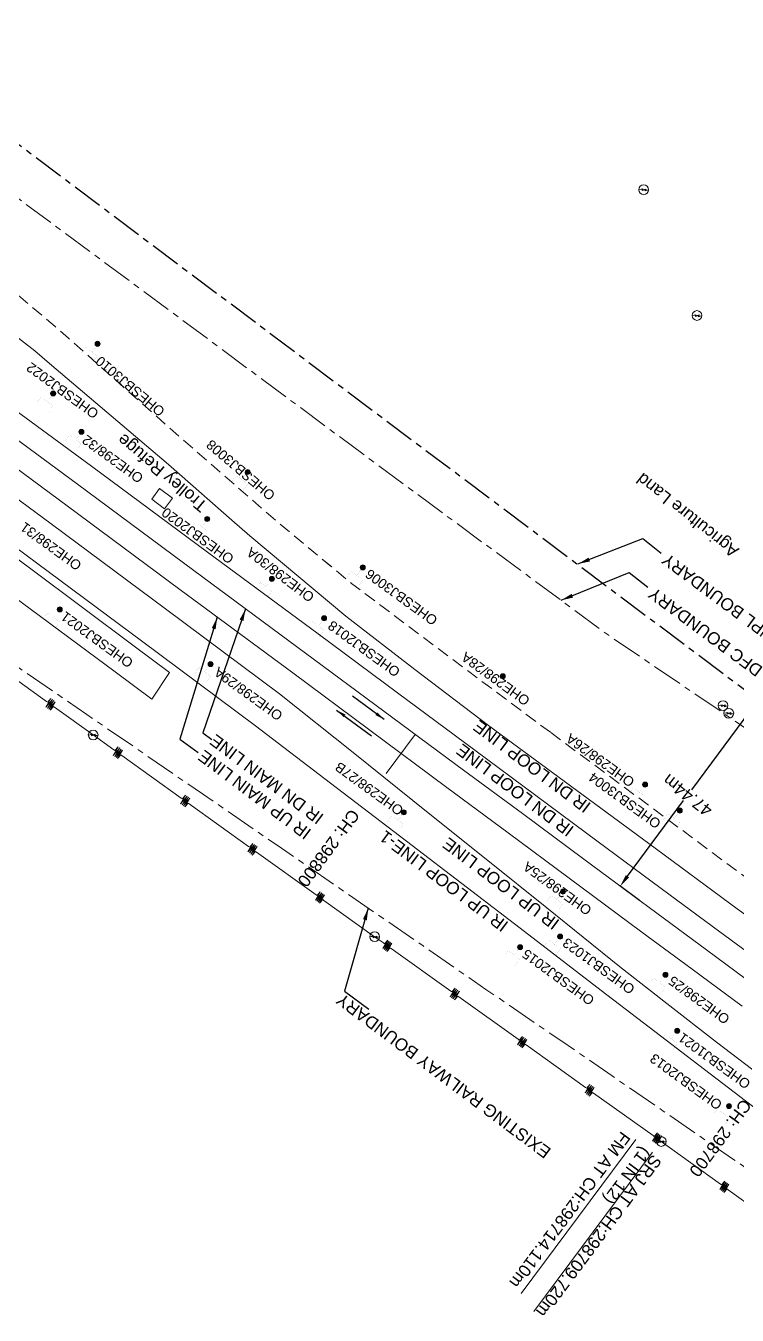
# Model space of a CAD drawing. Header units: metres. Extents: x 628572 to 650094, y 3375792 to 3391117.
# Drawn here: x 645688.4 to 645834.4, y 3378972.7 to 3379237.3 of the extents above; entities that cross this region are included whole.
import ezdxf
from ezdxf.enums import TextEntityAlignment as Align

# ---------------------------------------------------------------- set-up
doc = ezdxf.new("R2010")
doc.units = ezdxf.units.M
doc.header["$MEASUREMENT"] = 0
doc.linetypes.add('CENTER', pattern=[2, 1.25, -0.25, 0.25, -0.25])
doc.linetypes.add('DASHED', pattern=[0.75, 0.5, -0.25])
doc.layers.get('Defpoints').update_dxf_attribs({"lineweight": 0})
for name, color, linetype, lineweight in [('DFCC BOUNDARY', 6, 'CENTER', 0), ('Electric Pole', 251, 'Continuous', 0), ('Existing Chainage', 7, 'Continuous', 0), ('Existing IR Track', 143, 'Continuous', 0), ('Existing Railway Boundary', 7, 'CENTER', 0), ('flow direction', 7, 'Continuous', 0), ('HT_PWR_LINE', 134, 'POWER', 0), ('OHE MAST', 8, 'Continuous', 0), ('Platform', 251, 'Continuous', 0), ("SARAI BANJARA STN SRJ's", 251, 'Continuous', 0), ('Side Details', 251, 'Continuous', 0), ('Text', 251, 'Continuous', 0), ('Trolley Stand', 251, 'Continuous', 0)]:
    doc.layers.add(name, color=color, linetype=linetype, lineweight=lineweight)
doc.layers.add('Dimension', color=10, linetype='Continuous')
doc.layers.add('NPL SIDING', color=6, linetype='Continuous')
doc.styles.get("Standard").update_dxf_attribs({"font": 'arial.ttf'})
doc.styles.add('Style-Arial', font='arial.ttf')
doc.styles.add('Text', font='arial.ttf', dxfattribs={"height": 2})
doc.linetypes.add('POWER', pattern='A,10,-0.2,[131,ltypeshp.shx,S=0.4,R=0,X=-0.2,Y=0],-0.2,[131,ltypeshp.shx,S=0.4,R=180,X=1.2,Y=0],-1.2,-0.2,[131,ltypeshp.shx,S=0.4,R=0,X=-0.2,Y=0],-0.2,[131,ltypeshp.shx,S=0.4,R=180,X=1.2,Y=0],-1.2,-0.2,[131,ltypeshp.shx,S=0.4,R=0,X=-0.2,Y=0],-0.2,[131,ltypeshp.shx,S=0.4,R=180,X=1.2,Y=0],-1.2', length=14.8)
doc.dimstyles.new('ISO-25', dxfattribs={"dimtxt": 2.5, "dimasz": 2.5, "dimexe": 1.25, "dimexo": 0.625, "dimtad": 1, "dimtxsty": 'Standard', "dimcen": 2.5, "dimadec": 0, "dimazin": 0, "dimtfac": 1, "dimtmove": 0, "dimatfit": 3, "dimfxl": 1, "dimarcsym": 0})
doc.dimstyles.get("Standard").update_dxf_attribs({"dimtxt": 2.5, "dimasz": 2.5, "dimexe": 0.18, "dimexo": 0.0625, "dimgap": 0.09, "dimtad": 0, "dimtih": 1, "dimtoh": 1, "dimdec": 3, "dimzin": 0, "dimdsep": 46, "dimtxsty": 'Standard', "dimcen": 0.09, "dimadec": 0, "dimazin": 0, "dimtfac": 1, "dimtdec": 3, "dimtofl": 0, "dimtmove": 0, "dimatfit": 3, "dimfxl": 1, "dimtolj": 1, "dimtzin": 0, "dimarcsym": 0})

# ---------------------------------------------------------------- blocks, each defined once
blk = doc.blocks.new('EP')
blk.add_hatch(color=8).paths.add_polyline_path([(0.31, -0.24), (0.31, 0), (-0.31, -0.19), (-0.31, 0.07), (-0.93, -0.01), (-0.21, 0.16), (-0.21, -0.05), (0.43, 0.15), (0.41, -0.1), (0.94, -0.01)])
at = {"color": 8}
for p, q in [((-0.93, -0.01), (-0.21, 0.16)), ((-0.31, 0.07), (-0.93, -0.01)), ((-0.31, -0.19), (-0.31, 0.07)), ((0.31, 0), (-0.31, -0.19)), ((-0.21, 0.16), (-0.21, -0.05)), ((-0.21, -0.05), (0.43, 0.15)), ((0.31, -0.24), (0.31, 0)), ((0.43, 0.15), (0.41, -0.1)), ((0.94, -0.01), (0.31, -0.24)), ((0.41, -0.1), (0.94, -0.01))]:
    blk.add_line(p, q, dxfattribs=at)
blk.add_circle((0, 0), 1, dxfattribs=at)
blk = doc.blocks.new('OHE MAST')
h = blk.add_hatch(color=256)
edge = h.paths.add_edge_path()
edge.add_arc((0, 0), 0.514, 0, 360)
at = {"const_width": 0.01, "flags": 128}
for points in [[(1.5, 3.5), (1.5, 2), (-1.5, 2), (-1.5, 3.5)], [(0, 2), (0, 0)]]:
    blk.add_lwpolyline(points, dxfattribs=at)
blk.add_circle((0, 0), 0.514)
blk = doc.blocks.new('*D122')
at = {"layer": 'Defpoints', "color": 0, "transparency": 16777216}
for p in [(645842.69, 3379095.9), (645810.39, 3379060.79), (645814.45, 3379057.78)]:
    blk.add_point(p, dxfattribs=at)
at = {"layer": 'Dimension', "color": 0, "lineweight": -2, "transparency": 16777216}
for p, q in [((645842.59, 3379095.97), (645838.53, 3379098.98)), ((645837.14, 3379096.9), (645825.01, 3379080.52)), ((645811.88, 3379062.8), (645823.37, 3379078.31)), ((645814.35, 3379057.85), (645810.29, 3379060.86))]:
    blk.add_line(p, q, dxfattribs=at)
at = {"layer": 'Dimension', "color": 0, "transparency": 16777216}
for points in [[(645836.81, 3379097.15), (645837.48, 3379096.65), (645838.63, 3379098.91)], [(645811.54, 3379063.04), (645812.21, 3379062.55), (645810.39, 3379060.79)]]:
    blk.add_solid(points, dxfattribs=at)
at = {"layer": 'Dimension', "color": 0, "lineweight": 0, "transparency": 16777216, "insert": (645824.19, 3379079.41), "char_height": 2.5, "attachment_point": 5, "rotation": 142, "style": 'Style-Arial'}
blk.add_mtext('\\A1;47.44m', dxfattribs=at)
blk = doc.blocks.new('TerminatorOpen_0.5')
at = {"color": 0, "linetype": 'ByBlock', "lineweight": -2}
for q in [(-1, 0.25), (-1, 0), (-1, -0.25)]:
    blk.add_line((0, 0), q, dxfattribs=at)

msp = doc.modelspace()

# ---------------------------------------------------------------- linework, layer by layer
at = {"layer": 'DFCC BOUNDARY', "ltscale": 5, "flags": 128}
msp.add_lwpolyline([(645520.1413, 3379326.1101), (645520.9873, 3379325.4798), (645619.2, 3379252.0682), (645759.2868, 3379148.1795), (645807.4886, 3379112.59), (645839.9016, 3379090.5698)], dxfattribs=at)
at = {"layer": 'Existing Chainage', "color": 7, "linetype": 'Continuous', "lineweight": 13, "flags": 128}
msp.add_lwpolyline([(645762.3822, 3379083.8603), (645768.3288, 3379091.9001)], dxfattribs=at)
at = {"layer": 'Existing IR Track', "color": 88, "linetype": 'DASHED', "ltscale": 5, "flags": 128}
for points in [[(645796.051, 3379092.334), (645786.8432, 3379099.1751), (645772.0176, 3379110.2895), (645755.282, 3379122.8364), (645738.2075, 3379137.0691), (645734.1924, 3379140.5703), (645721.7452, 3379151.4243), (645697.1925, 3379173.1916), (645694.4742, 3379175.6016), (645681.6516, 3379186.4279), (645669.0902, 3379196.3955), (645654.1938, 3379207.771), (645639.9103, 3379218.4645), (645626.5201, 3379228.4618), (645612.3837, 3379238.9665), (645598.4449, 3379249.2364), (645583.8885, 3379259.9864), (645569.9758, 3379270.333), (645555.0285, 3379281.3905), (645540.5596, 3379292.2068), (645523.285, 3379305.0208), (645499.2608, 3379322.8236), (645481.5125, 3379336.0476), (645463.1939, 3379349.6362), (645446.7866, 3379361.7906), (645431.243, 3379373.29), (645415.4871, 3379384.935), (645400.1815, 3379396.3059), (645382.885, 3379409.1295), (645367.0164, 3379420.9198), (645350.2385, 3379433.3956), (645333.9404, 3379445.4914), (645316.7979, 3379458.1929), (645300.6587, 3379470.1905), (645279.9538, 3379485.5172), (645261.7799, 3379497.9623), (645245.9712, 3379507.888), (645244.5069, 3379508.7958), (645223.0907, 3379521.8664), (645203.0084, 3379534.1113), (645195.7164, 3379538.5356), (645176.9703, 3379549.8488)], [(645772.0176, 3379110.2895), (645755.282, 3379122.8364), (645738.2075, 3379137.0691), (645734.1924, 3379140.5703), (645721.7452, 3379151.4243), (645697.1925, 3379173.1916), (645694.4742, 3379175.6016), (645681.6516, 3379186.4279), (645669.0902, 3379196.3955), (645654.1938, 3379207.771), (645639.9103, 3379218.4645), (645626.5201, 3379228.4618), (645612.3837, 3379238.9665), (645598.4449, 3379249.2364), (645583.8885, 3379259.9864), (645569.9758, 3379270.333), (645555.0285, 3379281.3905), (645540.5596, 3379292.2068), (645523.285, 3379305.0208), (645499.2608, 3379322.8236), (645481.5125, 3379336.0476), (645463.1939, 3379349.6362), (645446.7866, 3379361.7906), (645431.243, 3379373.29), (645415.4871, 3379384.935), (645400.1815, 3379396.3059), (645382.885, 3379409.1295), (645367.0164, 3379420.9198), (645350.2385, 3379433.3956), (645333.9404, 3379445.4914), (645316.7979, 3379458.1929), (645300.6587, 3379470.1905), (645279.9538, 3379485.5172), (645261.7799, 3379497.9623), (645245.9712, 3379507.888), (645244.5069, 3379508.7958), (645223.0907, 3379521.8664), (645203.0084, 3379534.1113), (645195.7164, 3379538.5356), (645176.9703, 3379549.8488)], [(645852.3163, 3379050.5406), (645850.9439, 3379051.5692), (645847.3626, 3379054.2342), (645838.08, 3379061.1232), (645828.2339, 3379068.4302), (645819.7836, 3379074.7014), (645800.3405, 3379089.147), (645796.0721, 3379092.3183)]]:
    msp.add_lwpolyline(points, dxfattribs=at)
at = {"layer": 'Existing IR Track', "flags": 128}
for points in [[(645843.3434, 3379018.7234), (645830.1569, 3379028.7782), (645819.971, 3379036.7268), (645810.266, 3379044.3007), (645795.3199, 3379056.3088), (645783.204, 3379066.0398), (645771.0096, 3379075.8339), (645755.603, 3379088.1642), (645740.4918, 3379100.2581), (645717.0807, 3379117.6649), (645693.6185, 3379135.1092), (645677.5673, 3379146.9232), (645667.1803, 3379154.5683), (645643.8308, 3379171.9545), (645627.7421, 3379183.963), (645617.8176, 3379191.3377), (645600.2426, 3379204.3927), (645586.0445, 3379215.0882), (645570.4764, 3379226.6803), (645557.7828, 3379236.165), (645543.0526, 3379247.1355)], [(645838.1434, 3379040.2338), (645828.0865, 3379047.6816), (645817.8756, 3379055.2433), (645802.9057, 3379066.3324), (645790.3043, 3379075.6494), (645778.2327, 3379084.5747), (645761.8836, 3379096.6672), (645745.8339, 3379108.5382), (645722.9229, 3379125.5249), (645699.041, 3379143.2315), (645683.4084, 3379154.7794), (645667.0206, 3379166.8716), (645653.5731, 3379176.8887), (645636.6751, 3379189.4245), (645623.5857, 3379199.1546), (645606.223, 3379212.0433), (645591.8406, 3379222.7757), (645575.8468, 3379234.6042), (645563.7894, 3379243.5933)], [(645537.528, 3379240.6161), (645552.9629, 3379229.1291), (645566.1515, 3379219.2597), (645581.5182, 3379207.883), (645595.4731, 3379197.617), (645613.3404, 3379184.3943), (645622.9487, 3379177.2804), (645638.8351, 3379165.4579), (645656.1469, 3379152.5986), (645672.7008, 3379140.3747), (645688.5227, 3379128.6907), (645712.1845, 3379111.0772), (645735.5567, 3379093.6793), (645750.9451, 3379081.93), (645766.5689, 3379070.0008), (645779.0207, 3379060.4444), (645790.7495, 3379051.4429), (645806.5054, 3379039.3565), (645816.3231, 3379031.8331), (645826.4845, 3379024.0466), (645839.8635, 3379013.8342)], [(645843.8577, 3379049.2638), (645834.3407, 3379056.0988), (645816.2792, 3379069.5405), (645796.5448, 3379084.0491), (645783.3719, 3379093.7337), (645768.2788, 3379105.2479), (645754.1146, 3379116.1467), (645734.3927, 3379132.6155), (645730.7027, 3379135.8682), (645717.7333, 3379147.3021), (645693.32, 3379168.0154), (645690.304, 3379170.5743), (645676.9076, 3379180.9332), (645664.1032, 3379190.5957), (645649.5053, 3379201.3374), (645635.1191, 3379211.9584), (645621.5861, 3379222.0184), (645607.269, 3379232.6072), (645593.3557, 3379242.9544)], [(645835.3804, 3379036.1345), (645825.145, 3379043.7204), (645814.8465, 3379051.353), (645799.8882, 3379062.3849), (645787.3728, 3379071.7039), (645774.8349, 3379081.0398), (645759.0039, 3379092.7887), (645743.2049, 3379104.5139), (645720.0522, 3379121.6599), (645696.9064, 3379138.8008), (645680.5396, 3379150.9105), (645664.1735, 3379163.0197), (645650.7034, 3379173.0155), (645634.016, 3379185.4046), (645620.7603, 3379195.2938), (645603.4054, 3379208.201), (645589.0616, 3379218.8889), (645573.2076, 3379230.6902), (645560.6042, 3379240.0798)], [(645840.5622, 3379044.1905), (645830.8407, 3379051.3869), (645820.3438, 3379059.1573), (645805.8401, 3379069.8967), (645793.0716, 3379079.3697), (645780.5372, 3379088.669), (645764.6918, 3379100.4411), (645748.4178, 3379112.5314), (645725.7344, 3379129.3098), (645701.8923, 3379146.9452), (645686.1914, 3379158.5237), (645669.6366, 3379170.7293), (645656.5842, 3379180.386), (645639.0421, 3379193.4122), (645626.5245, 3379202.7783), (645608.8798, 3379215.8728), (645594.312, 3379226.7296), (645578.5103, 3379238.4612)]]:
    msp.add_lwpolyline(points, dxfattribs=at)
at = {"layer": 'Existing Railway Boundary', "ltscale": 5, "flags": 128}
msp.add_lwpolyline([(645606.3456, 3379161.062), (645612.6474, 3379156.6995), (645629.8044, 3379144.8812), (645660.447, 3379123.8185), (645677.2198, 3379112.3051), (645700.9584, 3379095.9952), (645724.6888, 3379079.6908), (645740.8782, 3379068.5432), (645757.092, 3379057.3789), (645769.9294, 3379048.5094), (645782.8351, 3379039.5926), (645798.2082, 3379029.0749), (645808.7357, 3379021.836), (645819.2063, 3379014.6363), (645833.4016, 3379004.8563), (645844.461, 3378997.23), (645844.461, 3378997.23)], dxfattribs=at)
at = {"layer": 'HT_PWR_LINE', "linetype": 'Continuous', "flags": 128}
msp.add_lwpolyline([(645844.723, 3378989.73), (645832.5489, 3378998.4931), (645832.3379, 3378998.645), (645831.6637, 3378997.8968), (645832.6884, 3378999.6284), (645831.3716, 3378998.1071), (645832.3962, 3378999.8387), (645831.0794, 3378998.3174), (645832.1041, 3379000.049), (645830.7872, 3378998.5277), (645831.8119, 3379000.2593), (645831.1377, 3378999.5111), (645830.9257, 3378999.6616), (645818.8115, 3379008.3816), (645818.7515, 3379008.4245), (645818.5399, 3379008.5756), (645817.8685, 3379007.8249), (645818.8868, 3379009.5602), (645817.5756, 3379008.0341), (645818.5939, 3379009.7695), (645817.2826, 3379008.2434), (645818.301, 3379009.9787), (645816.9897, 3379008.4526), (645818.008, 3379010.188), (645817.3366, 3379009.4372), (645817.124, 3379009.587), (645804.918, 3379018.3055), (645804.7064, 3379018.4566), (645804.035, 3379017.7059), (645805.0533, 3379019.4412), (645803.7421, 3379017.9151), (645804.7604, 3379019.6505), (645803.4491, 3379018.1244), (645804.4675, 3379019.8597), (645803.1562, 3379018.3336), (645804.1745, 3379020.069), (645803.5031, 3379019.3182), (645803.2905, 3379019.468), (645791.0845, 3379028.1865), (645790.8729, 3379028.3376), (645790.2015, 3379027.5869), (645791.2198, 3379029.3222), (645789.9086, 3379027.7961), (645790.9269, 3379029.5315), (645789.6156, 3379028.0054), (645790.634, 3379029.7407), (645789.3227, 3379028.2146), (645790.341, 3379029.95), (645789.6696, 3379029.1992), (645789.457, 3379029.349), (645777.251, 3379038.0675), (645777.0394, 3379038.2186), (645776.368, 3379037.4679), (645777.3864, 3379039.2032), (645776.0751, 3379037.6771), (645777.0934, 3379039.4125), (645775.7821, 3379037.8864), (645776.8005, 3379039.6217), (645775.4892, 3379038.0956), (645776.5075, 3379039.831), (645775.8361, 3379039.0802), (645775.6235, 3379039.23), (645763.4175, 3379047.9485), (645763.2059, 3379048.0996), (645762.5345, 3379047.3489), (645763.5529, 3379049.0842), (645762.2416, 3379047.5581), (645763.2599, 3379049.2935), (645761.9486, 3379047.7674), (645762.967, 3379049.5027), (645761.6557, 3379047.9766), (645762.674, 3379049.712), (645762.0026, 3379048.9612), (645761.79, 3379049.111), (645760.0055, 3379050.3856), (645749.5973, 3379057.8478), (645749.386, 3379057.9993), (645748.7132, 3379057.2498), (645749.7346, 3379058.9833), (645748.4206, 3379057.4595), (645749.442, 3379059.1931), (645748.1281, 3379057.6693), (645749.1495, 3379059.4028), (645747.8355, 3379057.8791), (645748.8569, 3379059.6126), (645748.1841, 3379058.8631), (645747.9719, 3379059.0132), (645735.7813, 3379067.7532), (645735.57, 3379067.9046), (645734.8973, 3379067.1551), (645735.9187, 3379068.8886), (645734.6047, 3379067.3649), (645735.6261, 3379069.0984), (645734.3122, 3379067.5746), (645735.3335, 3379069.3082), (645734.0196, 3379067.7844), (645735.041, 3379069.5179), (645734.3682, 3379068.7684), (645734.1559, 3379068.9185), (645721.9654, 3379077.6585), (645721.7541, 3379077.81), (645721.0814, 3379077.0604), (645722.1028, 3379078.794), (645720.7888, 3379077.2702), (645721.8102, 3379079.0037), (645720.4962, 3379077.4799), (645721.5176, 3379079.2135), (645720.2037, 3379077.6897), (645721.225, 3379079.4233), (645720.5523, 3379078.6737), (645720.34, 3379078.8238), (645708.1495, 3379087.5638), (645707.9382, 3379087.7153), (645707.2655, 3379086.9657), (645708.2868, 3379088.6993), (645706.9729, 3379087.1755), (645707.9943, 3379088.9091), (645706.6803, 3379087.3853), (645707.7017, 3379089.1188), (645706.3877, 3379087.595), (645707.4091, 3379089.3286), (645706.7364, 3379088.579), (645706.5241, 3379088.7291), (645702.26, 3379091.7863), (645694.3416, 3379097.4803), (645694.1305, 3379097.6321), (645693.4567, 3379096.8835), (645694.4805, 3379098.6156), (645693.1644, 3379097.0937), (645694.1882, 3379098.8258), (645692.8721, 3379097.3039), (645693.8959, 3379099.036), (645692.5798, 3379097.5141), (645693.6037, 3379099.2462), (645692.9299, 3379098.4976), (645692.7178, 3379098.648), (645680.5395, 3379107.4052)], dxfattribs=at)
at = {"layer": 'NPL SIDING', "linetype": 'CENTER', "ltscale": 5, "flags": 128}
msp.add_lwpolyline([(645839.1494, 3379091.0807), (645842.691, 3379095.8991), (645525.86, 3379333.8865)], dxfattribs=at)
at = {"layer": 'Platform', "linetype": 'Continuous', "flags": 128}
msp.add_lwpolyline([(645541.5908, 3379226.9287), (645575.1207, 3379202.236), (645625.048, 3379165.3451), (645654.5466, 3379143.4653), (645685.6328, 3379120.3924), (645706.8035, 3379104.7503), (645714.2875, 3379099.1374), (645717.9274, 3379104.6305), (645710.6387, 3379110.0387), (645689.4872, 3379125.865), (645659.1299, 3379148.3481), (645629.0453, 3379170.5897), (645578.7404, 3379207.7755), (645545.255, 3379232.5311)], dxfattribs=at)
at = {"layer": "SARAI BANJARA STN SRJ's", "lineweight": 13, "flags": 128}
msp.add_lwpolyline([(645790.0372, 3378977.191), (645813.5609, 3379008.7936)], dxfattribs=at)
at = {"layer": "SARAI BANJARA STN SRJ's", "color": 88, "lineweight": 13, "flags": 128}
msp.add_lwpolyline([(645792.6847, 3378973.5208), (645817.0208, 3379006.2149)], dxfattribs=at)
at = {"layer": 'Trolley Stand', "linetype": 'Continuous', "flags": 128}
msp.add_lwpolyline([(645714.2641, 3379140.1586), (645715.8478, 3379142.322), (645718.5003, 3379140.3788), (645716.9159, 3379138.2144), (645714.2641, 3379140.1586)], close=True, dxfattribs=at)

# ---------------------------------------------------------------- block references
at = {"layer": 'Electric Pole', "linetype": 'Continuous', "rotation": 357.5913445251989}
for p in [(645815.1985, 3379203.6638), (645826.1163, 3379177.8492), (645831.4818, 3379097.823), (645832.6576, 3379096.2482)]:
    msp.add_blockref('EP', p, dxfattribs=at)
at = {"layer": 'Electric Pole', "linetype": 'Continuous'}
for p in [(645702.259, 3379091.787), (645760.005, 3379050.386), (645818.811, 3379008.382)]:
    msp.add_blockref('EP', p, dxfattribs=at)
at = {"layer": 'OHE MAST', "color": 2, "rotation": 143.3908318566117}
for p in [(645703.1704, 3379172.0361), (645694.0528, 3379161.8483), (645699.85, 3379153.9893), (645733.9501, 3379145.7375), (645725.6698, 3379136.0986), (645757.566, 3379126.1632), (645738.9398, 3379123.8088), (645695.399, 3379117.5445), (645749.6215, 3379115.7327), (645726.3421, 3379106.3177), (645786.2841, 3379103.8357), (645815.4847, 3379081.6057), (645765.975, 3379075.912), (645822.6054, 3379076.2676), (645798.638, 3379059.655), (645798.052, 3379050.419), (645789.833, 3379048.244), (645819.666, 3379042.592), (645822.074, 3379031.097), (645832.699, 3379015.657)]:
    msp.add_blockref('OHE MAST', p, dxfattribs=at)

# ---------------------------------------------------------------- texts
at = {"layer": 'DFCC BOUNDARY', "linetype": 'Continuous', "ltscale": 5}
msp.add_text('DFC BOUNDARY', height=2.5, rotation=143.4264, dxfattribs=at).set_placement((645816.6322, 3379121.2176), align=Align.MIDDLE_RIGHT)
at = {"layer": 'Existing Chainage', "color": 7, "lineweight": 0, "char_height": 2.5, "attachment_point": 4, "line_spacing_factor": 0.6, "style": 'Style-Arial'}
for s, insert, rotation in [('CH: 298800', (645756.1006, 3379076.0683), 233.511856), ('CH: 298700', (645836.4735, 3379016.585), 233.484022)]:
    msp.add_mtext(s, dxfattribs=dict(at, insert=insert, rotation=rotation))
at = {"layer": 'Existing IR Track', "color": 7, "lineweight": 0}
for s, p in [('IR DN LOOP LINE', (645780.7144, 3379094.0195)), ('IR DN MAIN LINE', (645726.687, 3379091.0906)), ('IR DN LOOP LINE', (645777.2338, 3379089.1518)), ('IR UP MAIN LINE', (645724.2964, 3379087.8735)), ('IR UP LOOP LINE-1', (645761.4816, 3379071.3678)), ('IR UP LOOP LINE', (645774.4373, 3379069.9174))]:
    msp.add_text(s, height=2.5, rotation=143, dxfattribs=at).set_placement(p, align=Align.MIDDLE_RIGHT)
at = {"layer": 'Existing Railway Boundary', "linetype": 'Continuous', "ltscale": 5}
msp.add_text('EXISTING RAILWAY BOUNDARY', height=2.5, rotation=143.203627, dxfattribs=at).set_placement((645753.3546, 3379038.9251), align=Align.RIGHT)
at = {"layer": 'NPL SIDING', "linetype": 'CENTER', "ltscale": 5}
msp.add_text('NPL BOUNDARY', height=2.5, rotation=143.4264, dxfattribs=at).set_placement((645819.388, 3379128.1955), align=Align.MIDDLE_RIGHT)
at = {"layer": 'OHE MAST'}
for s, rotation, p in [('OHESBJ3010', 140, (645703.8283, 3379169.672)), ('OHESBJ2022', 144, (645689.5239, 3379168.3585)), ('OHE298/32', 144, (645700.9456, 3379153.4903)), ('OHESBJ3008', 139.591248, (645726.539, 3379152.5202)), ('OHESBJ2020', 144, (645717.2658, 3379138.5952)), ('OHE298/31', 144, (645688.2781, 3379135.5756)), ('OHE298/30A', 142.84431, (645734.707, 3379130.4187)), ('OHESBJ3006', 144, (645759.0405, 3379125.9633)), ('OHESBJ2021', 144, (645696.6031, 3379117.2538)), ('OHESBJ2018', 144, (645751.3635, 3379115.3846)), ('OHE298/28A', 144, (645778.7262, 3379108.9311)), ('OHE298/29A', 144, (645728.0232, 3379105.8529)), ('OHE298/26A', 144, (645800.2084, 3379092.2352)), ('OHE298/27B', 144, (645752.8, 3379086.3984)), ('OHESBJ3004', 144, (645804.8635, 3379084.2506)), ('OHE298/25A', 144, (645791.408, 3379065.9266)), ('OHESBJ1023', 144, (645799.5057, 3379050.2813)), ('OHESBJ2015', 144, (645791.2185, 3379048.0046)), ('OHE298/25', 144, (645821.2335, 3379042.4925)), ('OHESBJ1021', 144, (645823.2412, 3379030.8348)), ('OHESBJ2013', 144, (645817.4254, 3379026.5543))]:
    msp.add_text(s, height=2, rotation=rotation, dxfattribs=at).set_placement(p, align=Align.RIGHT)
at = {"layer": "SARAI BANJARA STN SRJ's", "lineweight": 13, "insert": (645811.6294, 3379009.915), "char_height": 2.5, "width": 55.170098, "attachment_point": 4, "rotation": 233.337519, "line_spacing_factor": 0.648, "style": 'Style-Arial'}
msp.add_mtext('\\A1;FM AT {\\A0;CH:298714.110m }', dxfattribs=at)
at = {"layer": "SARAI BANJARA STN SRJ's", "color": 88, "lineweight": 13, "insert": (645816.6613, 3379006.2063), "char_height": 2.5, "width": 55.170098, "attachment_point": 4, "rotation": 233.337519, "line_spacing_factor": 0.648, "style": 'Style-Arial'}
msp.add_mtext('\\A1;SRJ AT {\\A0;CH:298709.720m \\P(1 IN 12)}', dxfattribs=at)
at = {"layer": 'Side Details'}
msp.add_text('Agriculture Land', height=2.5, rotation=141.573856, dxfattribs=at).set_placement((645834.931, 3379129.9264))
at = {"layer": 'Text', "style": 'Text'}
msp.add_text('Trolley Refuge', height=2.5, rotation=140.039129, dxfattribs=at).set_placement((645725.9093, 3379139.2057))

# ---------------------------------------------------------------- dimensions: what is measured, and where the dimension line sits
at = {"layer": 'Dimension', "color": 10, "lineweight": 0}
dim = msp.add_linear_dim(base=(645810.3907, 3379060.7879), p1=(645842.691, 3379095.8991), p2=(645814.4529, 3379057.7787), angle=233.470411, dimstyle='Standard', override={"dimexe": 0.125, "dimexo": 0.125, "dimgap": 0.125, "dimtad": 1, "dimtih": 0, "dimtoh": 0, "dimzin": 11, "dimpost": 'm', "dimtxsty": 'Style-Arial', "dimsah": 1, "dimadec": 4, "dimazin": 3, "dimtmove": 2, "dimatfit": 1, "dimldrblk": 'TerminatorOpen_0.5', "dimfrac": 2, "dimtzin": 11}, dxfattribs=at)
dim.commit()
dim.dimension.update_dxf_attribs({"geometry": '*D122', "text_midpoint": (645824.1868, 3379079.4122), "dimtype": 161, "text_rotation": 142})

# ---------------------------------------------------------------- leaders
at = {"layer": 'DFCC BOUNDARY', "linetype": 'Continuous', "lineweight": 0, "ltscale": 5}
msp.add_leader([(645798.2433, 3379119.4162), (645812.2358, 3379125.1061), (645816.0482, 3379122.1022)], dimstyle='ISO-25', override={"dimtxt": 3, "dimtad": 0, "dimdec": 3, "dimzin": 2, "dimtdec": 3}, dxfattribs=at)
at = {"layer": 'Existing IR Track', "color": 7, "lineweight": 0}
for points in [[(645733.5147, 3379117.672), (645724.722, 3379092.2484), (645726.5714, 3379090.8705)], [(645727.7145, 3379115.9855), (645720.0668, 3379090.9202), (645723.7657, 3379088.1644)]]:
    msp.add_leader(points, dimstyle='ISO-25', override={"dimtxt": 3, "dimtad": 0}, dxfattribs=at)
at = {"layer": 'Existing Railway Boundary', "linetype": 'Continuous', "ltscale": 5}
msp.add_leader([(645758.6899, 3379056.2748), (645753.8313, 3379039.2451), (645758.8317, 3379035.5218)], dimstyle='ISO-25', override={"dimtxt": 3, "dimtad": 0}, dxfattribs=at)
at = {"layer": 'flow direction', "lineweight": 0}
for points in [[(645761.9615, 3379094.9587), (645755.4566, 3379099.7625)], [(645752.1961, 3379096.8939), (645759.3634, 3379091.5985)]]:
    msp.add_leader(points, dimstyle='ISO-25', override={"dimtxt": 0.5, "dimasz": 2, "dimtad": 0}, dxfattribs=at)
at = {"layer": 'NPL SIDING', "ltscale": 5}
msp.add_leader([(645801.7017, 3379126.8657), (645814.9916, 3379132.084), (645818.804, 3379129.0801)], dimstyle='ISO-25', override={"dimtxt": 3, "dimtad": 0, "dimdec": 3, "dimzin": 2, "dimtdec": 3}, dxfattribs=at)

doc.saveas('drawing.dxf')
